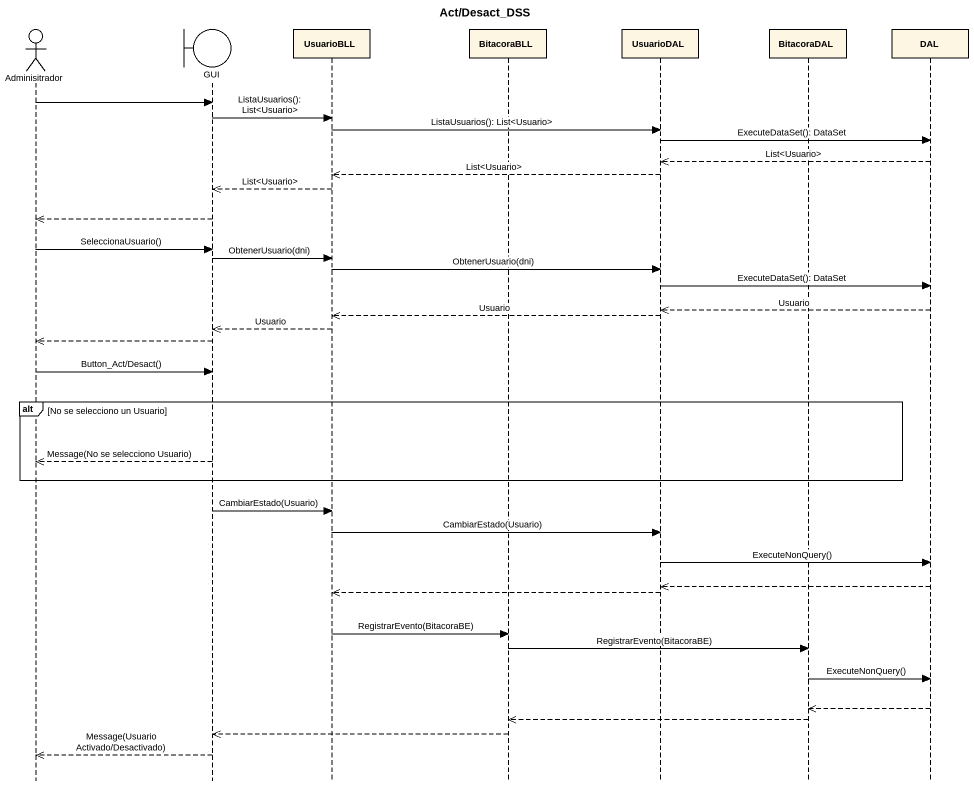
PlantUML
@startuml
title Act/Desact_DSS
hide footbox
actor Adminisitrador
boundary GUI
participant UsuarioBLL
participant BitacoraBLL
participant UsuarioDAL
participant BitacoraDAL
participant DAL

Adminisitrador -> GUI
GUI -> UsuarioBLL : ListaUsuarios(): List<Usuario>
UsuarioBLL -> UsuarioDAL : ListaUsuarios(): List<Usuario>
UsuarioDAL -> DAL : ExecuteDataSet(): DataSet
DAL -->> UsuarioDAL : List<Usuario>
UsuarioDAL -->> UsuarioBLL : List<Usuario>
UsuarioBLL -->> GUI : List<Usuario>
GUI -->> Adminisitrador
Adminisitrador -> GUI : SeleccionaUsuario()
GUI -> UsuarioBLL : ObtenerUsuario(dni)
UsuarioBLL -> UsuarioDAL : ObtenerUsuario(dni)
UsuarioDAL -> DAL : ExecuteDataSet(): DataSet
DAL -->> UsuarioDAL : Usuario
UsuarioDAL -->> UsuarioBLL : Usuario
UsuarioBLL -->> GUI : Usuario
GUI -->> Adminisitrador
Adminisitrador -> GUI : Button_Act/Desact()
alt No se selecciono un Usuario
  GUI -->> Adminisitrador : Message(No se selecciono Usuario)
end
GUI -> UsuarioBLL : CambiarEstado(Usuario)
UsuarioBLL -> UsuarioDAL : CambiarEstado(Usuario)
UsuarioDAL -> DAL : ExecuteNonQuery()
DAL -->> UsuarioDAL
UsuarioDAL -->> UsuarioBLL
UsuarioBLL -> BitacoraBLL : RegistrarEvento(BitacoraBE)
BitacoraBLL -> BitacoraDAL : RegistrarEvento(BitacoraBE)
BitacoraDAL -> DAL : ExecuteNonQuery()
DAL -->> BitacoraDAL
BitacoraDAL -->> BitacoraBLL
BitacoraBLL -->> GUI
GUI -->> Adminisitrador : Message(Usuario Activado/Desactivado)
@enduml
